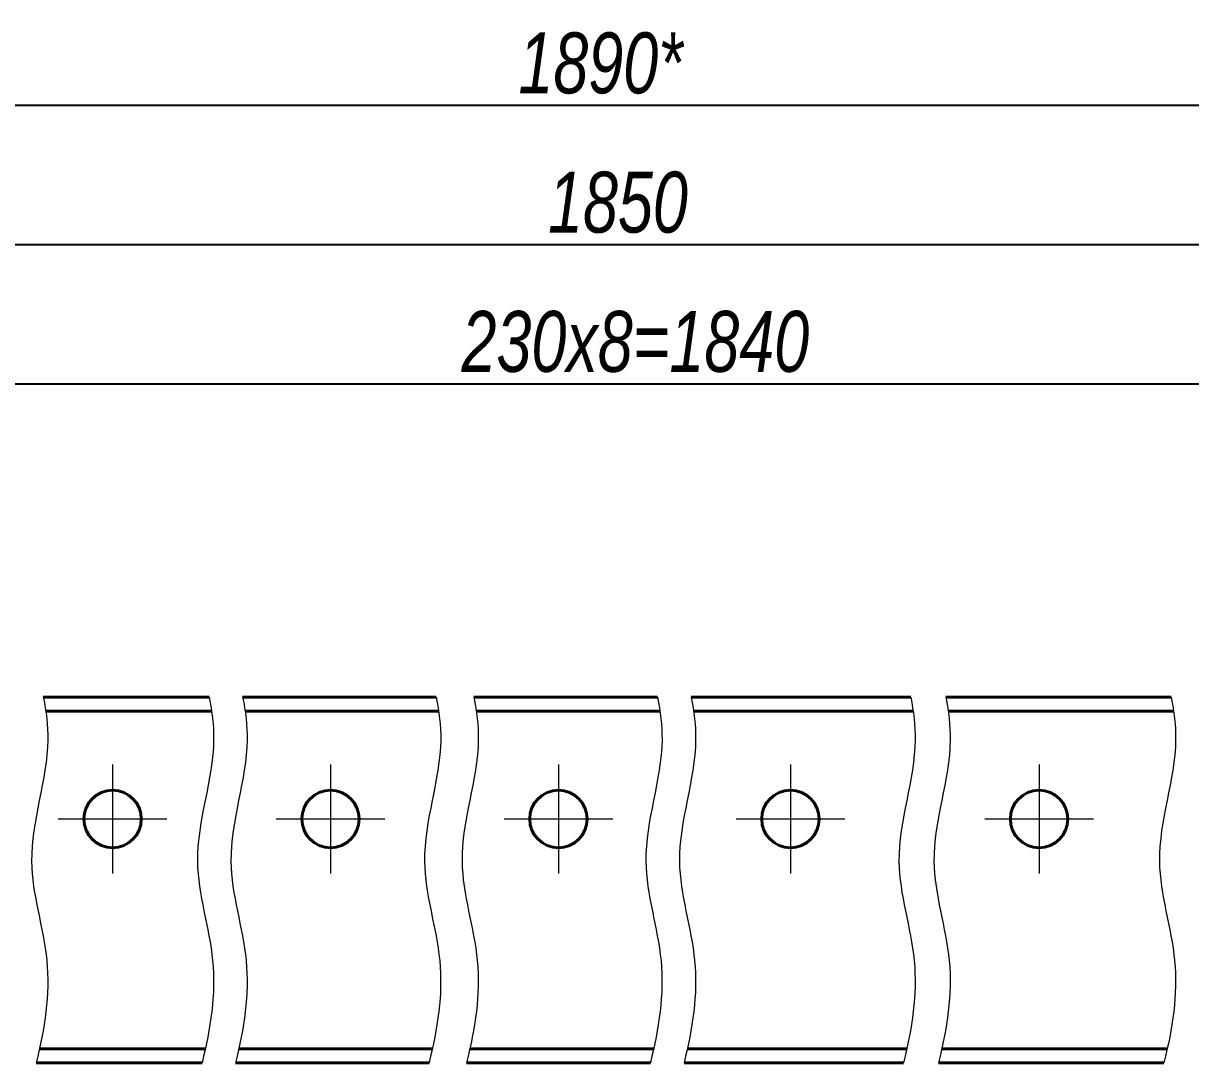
# Model space of a CAD drawing. Header units: millimetres. Extents: x 12064 to 35004, y -6103 to -2658.
# Drawn here: x 31304.3 to 31371.3, y -2963.3 to -2903.6 of the extents above; entities that cross this region are included whole.
import ezdxf

# ---------------------------------------------------------------- set-up
doc = ezdxf.new("R2010")
doc.units = ezdxf.units.MM
doc.linetypes.add('LT_03', pattern=[20.32, 12.7, -2.54, 2.54, -2.54])
for name, color, linetype, lineweight in [('Layer_04', 7, 'Continuous', 40), ('Layer_09', 1, 'Continuous', 15), ('Layer_10', 6, 'Continuous', 15), ('Layer_11', 1, 'LT_03', 15)]:
    doc.layers.add(name, color=color, linetype=linetype, lineweight=lineweight)
doc.styles.add('Style_01', font='ARIALNI.TTF', dxfattribs={"width": 0.9, "height": 3.5})
doc.dimstyles.new('DimStyle_01', dxfattribs={"dimtxt": 3.5, "dimasz": 3.5, "dimexe": 1.25, "dimexo": 0, "dimtad": 1, "dimdec": 1, "dimtxsty": 'Style_01', "dimcen": 2.5, "dimazin": 3, "dimtfac": 1, "dimtdec": 1, "dimtmove": 0, "dimatfit": 3})

# ---------------------------------------------------------------- blocks, each defined once
blk = doc.blocks.new('*D2896')
at = {"layer": 'Defpoints', "color": 0, "ltscale": 0.5}
for p in [(31393.992, -2924.315), (31284.81, -2946.191), (31393.992, -2946.191)]:
    blk.add_point(p, dxfattribs=at)
at = {"layer": 'Layer_09', "color": 0, "lineweight": -2, "ltscale": 0.5}
for p, q in [((31284.81, -2946.191), (31284.81, -2923.065)), ((31393.992, -2946.191), (31393.992, -2923.065)), ((31288.31, -2924.315), (31390.492, -2924.315))]:
    blk.add_line(p, q, dxfattribs=at)
at = {"layer": 'Layer_09', "color": 0, "ltscale": 0.5}
for points in [[(31288.31, -2923.731), (31288.31, -2924.898), (31284.81, -2924.315)], [(31390.492, -2923.731), (31390.492, -2924.898), (31393.992, -2924.315)]]:
    blk.add_solid(points, dxfattribs=at)
at = {"layer": 'Layer_09', "color": 0, "ltscale": 0.5, "insert": (31339.401, -2921.903), "char_height": 3.5, "attachment_point": 5, "style": 'Style_01'}
blk.add_mtext('230х8=1840', dxfattribs=at)
blk = doc.blocks.new('*D2898')
at = {"layer": 'Defpoints', "color": 0, "ltscale": 0.5}
for p in [(31397.992, -2916.315), (31278.81, -2942.315), (31397.992, -2942.315)]:
    blk.add_point(p, dxfattribs=at)
at = {"layer": 'Layer_09', "color": 0, "lineweight": -2, "ltscale": 0.5}
for p, q in [((31278.81, -2942.315), (31278.81, -2915.065)), ((31397.992, -2942.315), (31397.992, -2915.065)), ((31282.31, -2916.315), (31394.492, -2916.315))]:
    blk.add_line(p, q, dxfattribs=at)
at = {"layer": 'Layer_09', "color": 0, "ltscale": 0.5}
for points in [[(31282.31, -2915.731), (31282.31, -2916.898), (31278.81, -2916.315)], [(31394.492, -2915.731), (31394.492, -2916.898), (31397.992, -2916.315)]]:
    blk.add_solid(points, dxfattribs=at)
at = {"layer": 'Layer_09', "color": 0, "ltscale": 0.5, "insert": (31338.401, -2913.903), "char_height": 3.5, "attachment_point": 5, "style": 'Style_01'}
blk.add_mtext('1850', dxfattribs=at)
blk = doc.blocks.new('*D2899')
at = {"layer": 'Defpoints', "color": 0, "ltscale": 0.5}
for p in [(31416.992, -2908.315), (31257.81, -2943.915), (31416.992, -2943.915)]:
    blk.add_point(p, dxfattribs=at)
at = {"layer": 'Layer_09', "color": 0, "lineweight": -2, "ltscale": 0.5}
for p, q in [((31257.81, -2943.915), (31257.81, -2907.065)), ((31416.992, -2943.915), (31416.992, -2907.065)), ((31261.31, -2908.315), (31413.492, -2908.315))]:
    blk.add_line(p, q, dxfattribs=at)
at = {"layer": 'Layer_09', "color": 0, "ltscale": 0.5}
for points in [[(31261.31, -2907.731), (31261.31, -2908.898), (31257.81, -2908.315)], [(31413.492, -2907.731), (31413.492, -2908.898), (31416.992, -2908.315)]]:
    blk.add_solid(points, dxfattribs=at)
at = {"layer": 'Layer_09', "color": 0, "ltscale": 0.5, "insert": (31337.401, -2905.903), "char_height": 3.5, "attachment_point": 5, "style": 'Style_01'}
blk.add_mtext('1890*', dxfattribs=at)

msp = doc.modelspace()

# ---------------------------------------------------------------- linework, layer by layer
at = {"layer": 'Layer_04'}
for p, q in [((31305.4, -2942.315), (31314.925, -2942.315)), ((31316.848, -2942.315), (31327.965, -2942.315)), ((31330.123, -2942.315), (31340.676, -2942.315)), ((31342.608, -2942.315), (31355.213, -2942.315)), ((31357.227, -2942.315), (31370.172, -2942.315)), ((31315.066, -2943.115), (31305.54, -2943.115)), ((31328.105, -2943.115), (31316.988, -2943.115)), ((31340.816, -2943.115), (31330.263, -2943.115)), ((31355.354, -2943.115), (31342.748, -2943.115)), ((31370.313, -2943.115), (31357.367, -2943.115)), ((31305.176, -2962.515), (31314.702, -2962.515)), ((31316.624, -2962.515), (31327.741, -2962.515)), ((31329.9, -2962.515), (31340.452, -2962.515)), ((31342.384, -2962.515), (31354.99, -2962.515)), ((31357.004, -2962.515), (31369.949, -2962.515)), ((31314.514, -2963.315), (31304.988, -2963.315)), ((31327.553, -2963.315), (31316.436, -2963.315)), ((31340.264, -2963.315), (31329.712, -2963.315)), ((31354.802, -2963.315), (31342.196, -2963.315)), ((31369.761, -2963.315), (31356.816, -2963.315))]:
    msp.add_line(p, q, dxfattribs=at)
for centre in [(31309.376, -2949.315), (31321.892, -2949.315), (31334.985, -2949.315), (31348.308, -2949.315), (31362.588, -2949.315)]:
    msp.add_circle(centre, 1.65, dxfattribs=at)
at = {"layer": 'Layer_10', "ltscale": 0.5}
for points in [[(31305.4, -2942.315), (31305.565, -2943.128), (31305.956, -2946.251), (31303.936, -2951.333), (31306.098, -2957.504), (31305.472, -2961.359), (31304.988, -2963.315)], [(31314.925, -2942.315), (31315.091, -2943.128), (31315.482, -2946.251), (31313.461, -2951.333), (31315.623, -2957.504), (31314.998, -2961.359), (31314.514, -2963.315)], [(31316.848, -2942.315), (31317.013, -2943.128), (31317.404, -2946.251), (31315.384, -2951.333), (31317.546, -2957.504), (31316.92, -2961.359), (31316.436, -2963.315)], [(31327.965, -2942.315), (31328.13, -2943.128), (31328.521, -2946.251), (31326.501, -2951.333), (31328.663, -2957.504), (31328.037, -2961.359), (31327.553, -2963.315)], [(31330.123, -2942.315), (31330.288, -2943.128), (31330.679, -2946.251), (31328.659, -2951.333), (31330.821, -2957.504), (31330.196, -2961.359), (31329.712, -2963.315)], [(31340.676, -2942.315), (31340.841, -2943.128), (31341.232, -2946.251), (31339.212, -2951.333), (31341.374, -2957.504), (31340.748, -2961.359), (31340.264, -2963.315)], [(31342.608, -2942.315), (31342.773, -2943.128), (31343.164, -2946.251), (31341.144, -2951.333), (31343.306, -2957.504), (31342.68, -2961.359), (31342.196, -2963.315)], [(31355.213, -2942.315), (31355.379, -2943.128), (31355.77, -2946.251), (31353.75, -2951.333), (31355.912, -2957.504), (31355.286, -2961.359), (31354.802, -2963.315)], [(31357.227, -2942.315), (31357.392, -2943.128), (31357.783, -2946.251), (31355.763, -2951.333), (31357.925, -2957.504), (31357.3, -2961.359), (31356.816, -2963.315)], [(31370.172, -2942.315), (31370.338, -2943.128), (31370.729, -2946.251), (31368.708, -2951.333), (31370.87, -2957.504), (31370.245, -2961.359), (31369.761, -2963.315)]]:
    msp.add_open_spline(points, degree=3, knots=[3.206441, 3.206441, 3.206441, 3.206441, 5.694888, 12.739741, 18.509002, 24.451336, 24.451336, 24.451336, 24.451336], dxfattribs=at)
at = {"layer": 'Layer_11', "ltscale": 0.5}
for p, q in [((31309.376, -2946.191), (31309.376, -2952.438)), ((31321.892, -2946.191), (31321.892, -2952.438)), ((31334.985, -2946.191), (31334.985, -2952.438)), ((31348.308, -2946.191), (31348.308, -2952.438)), ((31362.588, -2946.191), (31362.588, -2952.438)), ((31306.253, -2949.315), (31312.5, -2949.315)), ((31318.768, -2949.315), (31325.015, -2949.315)), ((31331.861, -2949.315), (31338.108, -2949.315)), ((31345.184, -2949.315), (31351.431, -2949.315)), ((31359.465, -2949.315), (31365.712, -2949.315))]:
    msp.add_line(p, q, dxfattribs=at)

# ---------------------------------------------------------------- dimensions: what is measured, and where the dimension line sits
at = {"layer": 'Layer_09', "ltscale": 0.5}
for base, p1, p2, text, picture, middle in [((31416.992, -2908.315), (31257.81, -2943.915), (31416.992, -2943.915), '1890*', '*D2899', (31337.401, -2905.903)), ((31397.992, -2916.315), (31278.81, -2942.315), (31397.992, -2942.315), '1850', '*D2898', (31338.401, -2913.903)), ((31393.992, -2924.315), (31284.81, -2946.191), (31393.992, -2946.191), '230х8=1840', '*D2896', (31339.401, -2921.903))]:
    dim = msp.add_linear_dim(base=base, p1=p1, p2=p2, text=text, dimstyle='DimStyle_01', dxfattribs=at)
    dim.commit()
    dim.dimension.update_dxf_attribs({"geometry": picture, "text_midpoint": middle})

doc.saveas('drawing.dxf')
